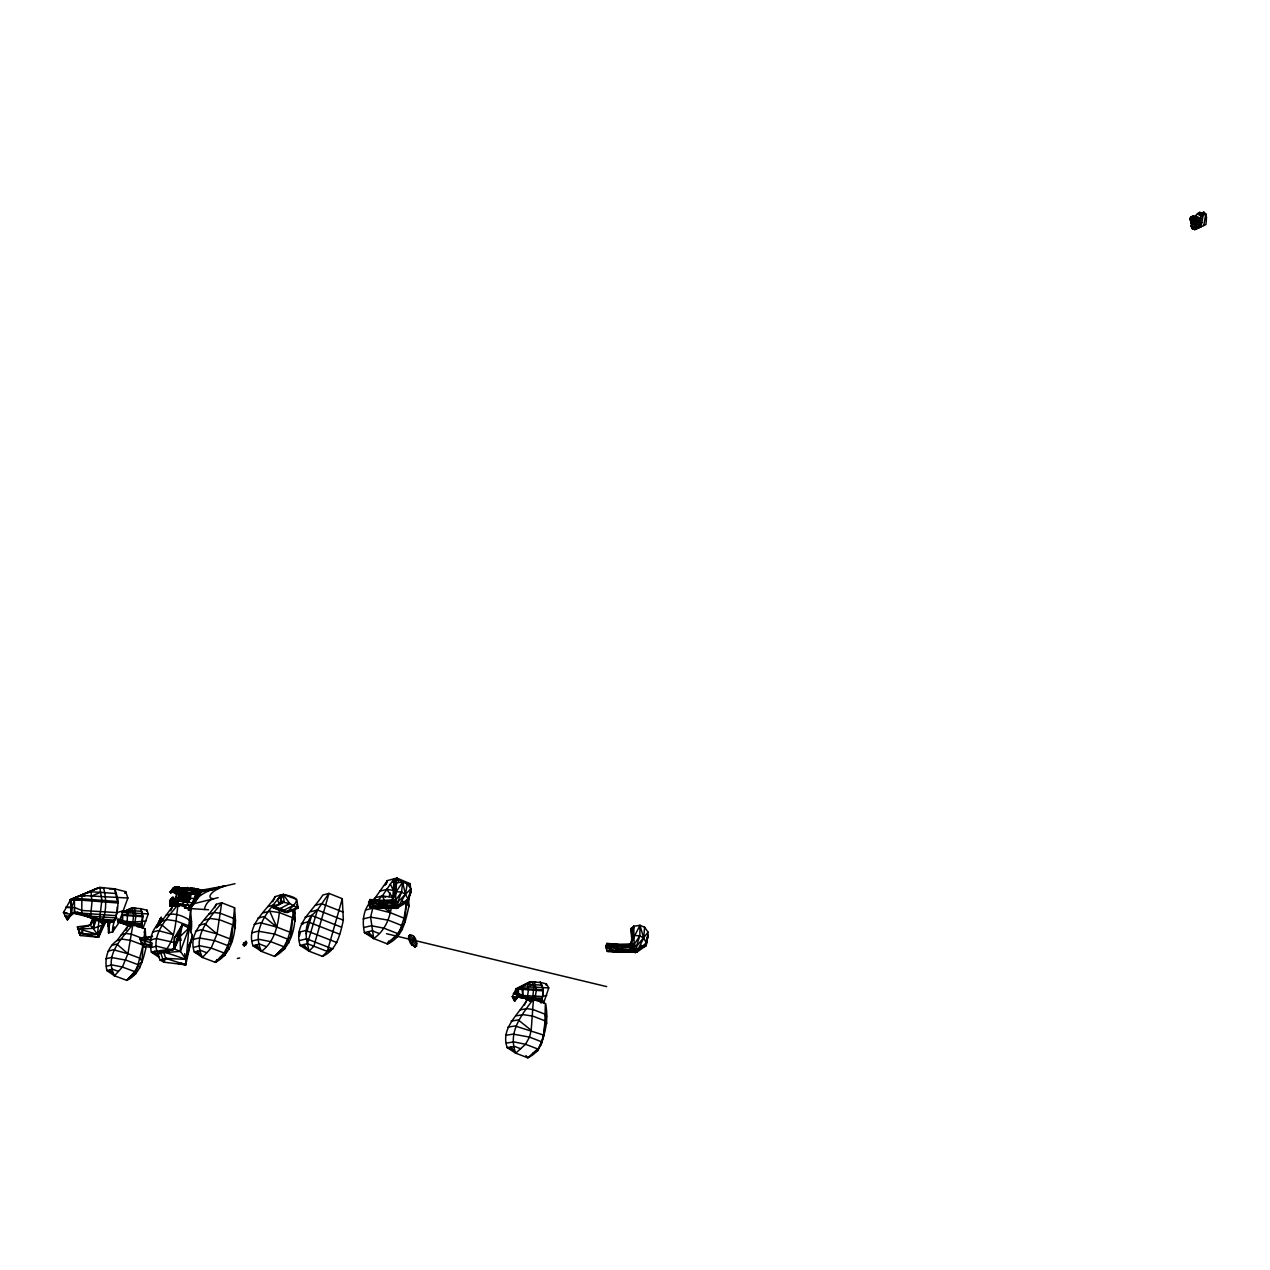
<?xml version="1.0" encoding="UTF-8"?>
<svg xmlns="http://www.w3.org/2000/svg" width="1270" height="1270" viewBox="0 0 1270 1270"><rect width="100%" height="100%" fill="white"/><g stroke="black" fill="none" stroke-linecap="round" stroke-linejoin="round"><path stroke-width="1.5" d="M172.117 903.081L171.434 905.351L173.149 905.272L173.815 899.62L169.989 900.827L170.275 906.081L171.434 905.351C167.799 895.477 180.753 899.89 185.182 900.398C196.866 895.032 197.358 901.24 189.738 908.764L188.357 908.749L188.706 907.399M173.117 890.032L170.418 892.238L174.498 887.254L178.689 886.841C184.594 892.048 193.802 888.047 200.454 892.604L200.215 894.524L189.833 908.558L200.215 894.524L201.105 890.27L225.393 885.904A14.24 4.953 -21.7 0 0 211.503 893.413A14.24 4.953 -21.7 0 0 213.566 898.779A9.842 6.556 -58.9 0 0 204.406 909.558M171.736 898.477L170.069 900.557L170.275 906.081L176.197 905.796L179.737 898.938L174.8 899.985M343.344 920.163L342.281 898.684L328.962 893.397L322.802 895.032C313.055 910.86 293.021 924.084 300.196 945.388L309.023 951.182L322.437 956.358C337.074 950.008 340.201 934.053 343.344 920.163L317.436 909.987L310.912 911.654M542.719 992.838L542.703 996.537L539.686 1001.744M522.954 987.314L520.287 986.933L533.765 987.139L532.273 981.646L515.89 989.012L516.89 997.998L514.636 1000.982L512.35 996.728L516.001 989.06L528.796 982.281L540.369 982.345L543.131 989.901M294.83 908.383C296.227 926.036 291.719 947.658 274.622 956.421L261.445 951.373L252.92 945.721C245.92 924.846 265.684 912.019 275.288 896.572L283.258 894.397L296.735 899.446L298.117 908.129L287.337 912.606L273.161 907.685L281.956 901.922L289.719 903.541L298.117 908.129L296.799 907.637L297.99 907.336L285.29 912.431L273.161 907.685L284.147 902.113L283.258 894.397C302.53 898.525 297.624 900.89 287.226 911.939L272.986 906.986L280.241 908.51L287.226 911.939L275.019 907.161M235.49 920.559C234.998 936.196 230.695 954.77 215.328 962.342L202.438 957.453L194.278 951.976C187.5 931.609 206.931 919.274 216.313 904.288L221.726 902.779L234.537 907.748L235.49 920.559L233.426 918.321L220.567 913.352L214.63 912.495L209.042 914.035M192.008 903.446L192.85 902.208C187.912 911.765 194.008 922.639 190.452 932.482M410.131 883.682L407.305 883.904L402.638 882.015L396.367 882.904L393.875 884.968L393.732 895.763L390.922 902.176L392.192 905.669L396.653 908.383L398.589 905.986L397.51 902.446L392.811 899.747L380.619 900.7L377.825 907.891L380.73 901.922L390.922 902.176C396.954 895.493 390.938 885.142 396.843 878.078L410.131 883.682L411.004 891.873L407.845 901.652L396.653 908.383L377.825 907.891L369.554 906.478L368.649 903.78L368.697 901.7L370.522 899.859L391.858 900.97L398.589 905.986L398.177 907.764L370.38 907.494L369.602 903.24M524.478 1004.967L526.939 1000.014C518.255 1015.047 500.443 1027.954 507.127 1047.591L515.715 1053.163L527.796 1057.799C548.624 1048.147 544.005 1022.382 545.481 1003.602L533.479 998.887L530.209 999.458M645.636 941.991L648.144 935.355L646.351 942.927L637.508 950.214L606.822 950.547L607.631 951.579L615.585 952.04L637.064 952.024L646.128 945.61L648.097 932.18L644.604 927.227L640.001 925.338L629.19 946.229L630.634 949.817L635.429 952.643L637.508 950.214L636.349 946.579L639.842 935.768L640.001 925.338L633.762 926.274L631.253 928.402L631.793 939.594L631.238 943.753L629.19 946.229L618.49 945.912L615.807 952.087L606.822 950.547L605.822 945.626L607.409 943.673L630.222 944.991L637.508 950.214L637.064 952.024L615.807 952.087L618.553 944.69L606.774 943.308M117.157 906.971C118.062 915.718 111.982 923.052 112.554 931.862L108.553 932.99L109.855 921.575M117.284 900.176L114.506 888.825L99.822 887.412L70.374 899.589L70.009 902.589M146.082 920.925C137.255 922.163 126.984 922.48 118.38 919.528L122.158 921.21L118.364 922.147L141.748 923.846L143.05 928.132L148.288 913.908L122.46 912.495L132.493 907.939L140.732 908.701C143.177 914.4 143.573 922.242 139.954 927.195M370.38 906.907L371.221 907.351L369.554 906.478L398.589 905.986L408.035 899.033L411.004 891.873L409.448 895.048M370.507 900.446L380.952 900.763L377.825 907.891M648.097 932.18L636.349 946.579L634.159 944.435L633.762 926.274L632.555 928.941L631.253 928.402L631.793 939.594L633.762 926.274M398.589 905.986L405.4 894.366L407.305 883.904L410.908 888.778L397.51 902.446L378.619 903.986L368.697 901.7L379.555 902.049L395.478 900.382L396.843 878.078L387.366 880.586L375.269 897.731L371.666 901.144M174.323 901.446L179.737 898.938L178.118 899.525C172.672 898.239 167.926 899.89 170.275 906.081L172.006 906.304M170.704 891.397L170.37 892.445L176.212 888.682L176.657 887.206L178.689 886.841L178.26 890.921L173.339 891.365L176.657 887.206C179.483 885.444 180.213 889.365 178.832 891.08L176.228 890.016L170.418 891.746C171.021 894.001 175.752 890.572 176.768 889.159L176.657 887.206L174.498 887.254L170.402 892.429L176.228 890.016L185.388 893.651L196.136 894.032L199.295 895.461L194.119 903.637L192.405 904.43L196.39 897.874L192.278 904.621M71.93 913.749L74.517 912.622L116.237 915.686L113.982 921.385L110.252 922.465L109.601 921.194L108.537 933.037L107.918 921.353M174.244 889.746L173.339 891.365L178.991 889.127L185.817 892.572L196.691 892.874L200.215 894.524M617.22 947.118L615.807 952.087M174.038 948.865L174.466 937.704L182.293 924.687L188.928 928.053L192.389 935.371L185.69 964.851L163.814 962.168L159.925 959.961L158.036 954.183L160.036 950.611L174.244 948.976L180.403 951.436L186.134 959.39L185.69 964.851L178.324 963.454M393.732 895.763L393.875 884.968L395.192 885.507L396.367 882.904L392.811 899.747L395.43 902.764M1195.657 223.965L1194.975 227.711L1192.498 228.886L1190.99 225.838L1191.514 223.187L1194.562 224.98L1197.277 221.853L1194.879 223.377L1191.546 223.536L1190.514 219.218L1193.26 216.075L1196.118 216.741M613.489 944.737L618.76 944.737L618.728 945.69L618.76 944.737L606.631 943.832L618.553 944.69L617.347 949.007L632.047 949.325L635.429 952.643M68.802 917.829L66.278 917.543L65.151 915.813L67.294 919.718L71.453 914.733L71.771 907.478L70.374 899.589L99.822 887.412L101.854 900.319L99.584 918.924L95.742 920.051L88.201 916.765L72.962 913.098L83.233 914.321M159.925 959.961L165.751 958.39L185.69 964.851L185.849 961.12M197.31 896.382L199.295 895.461L195.469 899.493L198.136 893.635L197.834 889.016L178.213 887.635C184.563 891.826 194.072 889.651 199.993 893.556M177.181 890.778L179.737 891.286L180.88 888.063L191.5 888.413L200.755 891.603L234.982 883.698M178.467 899.033L178.61 896.303L177.149 898.985L179.372 899.192L178.61 896.303L179.372 899.192M122.19 914.844L122.412 922.56L121.015 922.957L130.175 926.29M137.303 926.751L140.462 927.052L142.732 916.702L122.841 915.305L122.523 920.925L118.681 919.369M82.645 914.495L79.343 914.114L81.756 913.384L81.883 895.477L127.889 898.017L118.539 923.306L112.554 931.862M177.435 891.588L176.482 894.159L179.356 892.858L177.8 891.143L179.657 891.857L174.45 892.842L174.911 891.54L174.45 892.842L178.705 891.635L176.847 890.921L174.974 892.27L171.894 889.921L172.895 888.698L172.784 891.064L170.418 892.016L172.26 891.207C176.736 895.096 183.578 898.382 189.024 894.62L185.293 894.382L185.896 892.461L185.293 894.382L193.389 893.953L193.961 891.111L192.516 887.936L200.93 890.556M132.937 974.439L126.794 980.361L134.731 971.629L138.335 964.771L141.986 961.771L143.018 945.055L130.746 940.419L122.142 939.117L117.11 940.499C107.299 947.039 104.203 959.596 106.95 970.613L114.49 975.804L126.794 980.361C139.668 974.519 142.891 960.485 145.923 948.087L143.018 945.055L135.715 973.757L130.762 976.011M376.444 901.605L382.318 895.937L394.017 878.824C392.557 899.922 393.097 925.036 373.682 938.546L364.411 932.593C362.283 922.607 362.871 911.828 369.252 903.414M529.749 1000.76L531.781 1000.411L522.589 997.125L522.954 989.52L515.89 989.012L515.985 992.314M188.357 929.608L190.659 909.225L178.133 904.399L175.593 905.129M408.718 935.958L408.527 938.609L410.623 943.737L415.131 947.102L416.544 946.007L416.75 943.388L415.385 938.403L413.242 935.657L410.099 934.847L408.718 935.958L416.544 946.007M216.964 959.58L215.328 962.342L224.123 952.992L227.981 945.69L231.378 942.594L234.537 907.748M243.316 944.229L244.126 945.959L246.062 944.61L246.174 941.308L243.316 944.229L246.666 943.404M402.526 902.303L405.527 902.97L407.845 901.652L410.908 888.778M281.146 949.96L274.622 956.421L283.924 946.753L287.957 939.213L291.1 936.053L293.227 911.019L289.941 909.733M1192.101 220.535L1190.974 221.059L1190.196 219.504L1191.26 218.392L1191.546 223.536L1192.959 222.869L1191.101 221.615L1190.514 219.218L1191.863 216.503L1193.276 217.138L1190.038 218.297L1191.546 223.536L1191.816 222.028M532.717 1053.37L537.48 1050.941C544.878 1036.622 549.116 1019.969 545.481 1003.602M637.508 950.214L643.699 938.149L644.604 927.227M158.036 954.183L174.244 948.976L180.165 936.498L188.928 928.053L186.134 959.39L165.751 958.39L163.814 962.168L160.036 950.611L186.134 959.39L190.96 941.26L188.182 946.452M388.826 940.959L387.413 943.943L397.748 933.625L404.733 922.369L406.448 902.859L408.829 906.542C405.67 920.877 402.59 937.45 387.413 943.943L373.682 938.546L371.03 935.18M121.015 922.957L127.111 924.115L127.603 910.415L132.493 907.939L133.683 915.21L132.398 925.671L118.364 922.147M280.257 904.065L281.099 894.985L279.638 895.382M109.331 888.921L114.506 888.825C119.412 899.144 118.681 911.162 113.982 921.385C100.219 921.655 88.122 913.638 74.517 912.622L69.755 916.384M176.927 887.254L176.8 888.54L177.07 886.809L180.88 888.063L180.546 891.445L178.641 891.667L180.737 890.54L180.991 892.889L179.483 891.175L181.404 891.556M174.323 949.134L174.657 945.594M208.582 909.78L184.753 908.193L190.23 898.7L191.945 890.619L191.5 888.413L190.77 887.809L190.436 888.841M397.51 902.446L401.59 892.032L402.638 882.015L396.843 878.078L395.034 884.396M543.242 1038.209L545.036 1020.858L532.971 1016.143L523.351 1014.666L516.414 1015.794M174.784 943.753L174.244 948.976L168.831 950.706M180.991 892.889L182.42 892.397L182.943 888.476L179.737 888.032M539.178 982.567L540.369 982.345C544.243 988.171 544.084 995.775 540.385 1001.617L542.1 998.331L518.525 996.712L515.541 998.172L514.509 1000.935L518.525 996.712L522.208 995.696L522.24 997.188L531.781 1000.411M99.092 919.369L97.457 934.434L98.584 937.244L80.343 935.53L77.438 926.846L90.122 925.163L92.154 922.623M279.717 909.209C278.209 924.782 274.876 941.483 261.445 951.373L256.302 944.896M77.914 911.812L74.517 912.622L74.422 898.223L98.6 887.809L103.505 887.666C106.378 898.398 106.68 909.844 102.711 920.353L99.362 921.322L95.742 920.051L103.743 920.48M160.337 923.274L162.131 920.432L161.131 917.48L156.258 927.402L161.131 917.48L162.703 920.194M94.297 919.147L93.234 928.386L97.457 934.434L105.743 920.877M181.166 940.308L179.022 932.894L174.244 948.976L174.466 937.704L179.022 932.894L182.293 924.687L179.483 940.149M70.231 902.668L70.596 899.668L63.5 912.527L67.516 919.797L70.675 913.336M541.226 1044.908L543.29 1034.971L515.112 1025.985L507.905 1027.112M531.193 1030.287L533.479 998.887C521.684 1015.032 507.54 1031.859 515.715 1053.163L525.526 1044.273L529.511 1037.114L531.193 1030.287L518.255 1019.937L511.175 1021.064M144.113 937.26L145.193 928.926L132.969 924.274L130.588 924.957M178.498 887.539L174.498 887.254L173.355 888.174L177.07 886.809L176.8 888.54L176.895 887.27L175.673 887.016L176.975 888.889L177.038 886.809L174.498 887.254L170.434 891.683L171.466 892.08L173.514 888L179.483 887.952M525.383 997.474L518.525 996.712L518.271 988.219L531.304 981.821L536.162 982.281M1193.943 217.519L1192.832 223.568L1191.181 221.821L1193.26 216.075L1200.499 220.345M171.291 890.635L170.815 892.699L173.069 889.81L170.815 892.699L173.466 888.889M178.53 934.339L182.293 924.687L177.943 933.339M157.972 925.036L161.131 917.48L158.242 925.878M529.479 1000.808L525.574 998.966L525.701 997.839L517.287 996.934L527.145 998.696L528.415 990.124L527.51 984.313L524.447 984.869M406.448 902.859L404.066 918.178L398.018 936.228L392.573 938.8M72.628 900.287L72.882 898.715L96.647 888.428M171.799 900.843L172.037 899.35L171.736 901.684M1199.166 227.711L1201.849 213.106L1203.722 212.201L1205.833 214.011L1206.5 217.456L1205.944 224.536L1194.53 229.886L1201.769 222.536M369.824 899.477L380.619 900.7L377.492 907.828L380.952 900.763L369.665 899.985L380.619 900.7L380.73 901.922L380.952 900.763M94.79 919.591L93.234 928.386L77.549 929.1M263.541 912.797L269.7 911.162L279.368 912.558L292.513 917.686L289.925 932.18L284.543 949.166L279.273 951.595M1197.658 228.425L1198.054 226.203M1203.722 225.568L1205.833 214.011L1201.277 216.17L1197.419 213.9L1195.562 215.63L1195.054 218.964L1197.324 223.917L1199.578 225.25M1191.514 217.44L1190.625 217.519L1192.149 217.138L1190.625 217.519L1190.609 220.186M1192.705 216.789L1190.641 219.678L1191.133 222.853L1192.832 223.568L1191.133 222.853L1190.514 219.218L1190.974 221.059L1190.736 219.123L1192.054 218.091L1190.419 218.503M1190.038 218.297L1194.879 223.377L1191.181 221.821L1190.641 219.837L1192.609 216.964L1195.737 218.805L1193.768 228.933L1190.99 225.838L1192.498 228.886L1192.863 226.933L1191.863 228.076M1195.927 229.235L1196.927 223.742M1201.039 226.838L1203.722 212.201M204.772 920.036L210.487 918.48L219.758 919.829L232.632 924.798L229.949 938.863L224.901 955.31L219.71 957.675M182.467 891.54L180.578 895.779L185.325 896.303L186.484 893.302L188.039 893.937M231.378 942.594L229.949 938.863L217.043 933.91L221.726 902.779C209.359 918.591 191.849 935.657 202.438 957.453L211.185 948.071L217.043 933.91L204.883 923.703L199.057 925.259M179.022 932.894L174.244 948.976L182.293 924.687L177.419 936.831L180.165 936.498L180.403 951.436L163.862 952.611L165.751 958.39L169.545 958.945M640.715 946.277L643.763 946.96L646.128 945.61L648.144 935.355M175.181 889.984L173.99 892.508L176.244 890.699L175.641 892.556L177.292 890.587M514.731 993.331L513.477 993.6L517.049 993.712L515.89 989.012L529.749 982.107L534.368 981.774L536.385 990.473L534.448 1000.442M187.928 929.196L188.611 925.782L176.038 920.956L167.1 919.655L161.734 921.147C151.654 927.894 148.574 940.832 151.4 952.151L159.242 957.469C148.653 936.276 166.116 919.718 178.133 904.399C175.625 920.02 175.927 937.863 165.481 950.643M184.023 892.286L183.451 894.159L185.388 893.651L185.976 888.667L182.404 888.301L182.102 889.286M176.498 904.812L176.197 905.796L173.149 905.272C176.768 896.414 168.672 898.319 170.275 906.081L174.625 905.843L174.911 904.859L174.482 905.875L171.434 905.351M141.986 961.771L140.256 958.342L127.937 953.722L132.969 924.274C121.364 939.133 103.886 955.231 114.49 975.804L122.396 967.041L127.937 953.722L116.761 944.054L111.633 945.436M93.948 925.02L93.234 928.386L103.124 924.925L102.505 921.179M1191.466 220.266L1190.196 219.504L1191.863 216.503L1190.625 217.519L1192.149 217.138M181.404 899.747L182.039 896.826L180.181 898.938L181.404 899.747L185.182 900.398L190.23 898.7L187.357 893.794L187.388 887.539L187.023 888.746M183.785 900.335L184.42 897.414L182.562 899.509L184.499 900.097L184.42 897.414L183.61 899.97M180.864 893.969L178.816 895.572L180.546 895.001L181.404 892.159L179.784 892.635L179.054 894.572L176.768 893.254L179.356 892.842L180.007 890.73L179.34 892.858L177.816 891.143M618.553 944.69L615.585 952.04L618.76 944.737M107.791 926.211L108.569 922.782M134.35 925.83L135.906 916.273L134.556 908.066L130.667 908.479L122.793 912.209M404.733 922.369L404.066 918.178L390.319 912.701L372.793 908.193L370.602 917.115L373.682 938.546L368.284 931.688M192.389 935.371L186.134 959.39L184.642 953.659M541.417 1002.205L541.734 1000.982L541.068 1003.125M541.877 998.363L543.719 1002.871L548.767 987.885L546.354 983.901L540.369 982.345M193.881 890.206L194.453 888.349L195.882 892.905L194.072 898.795L190.992 905.526L188.389 908.288L184.753 908.193L187.15 908.24M141.573 923.893L140.462 927.052M171.498 902.827L171.72 900.16M171.91 890.699L174.974 892.27L171.958 892.175M389.08 896.588L390.112 892.874M393.049 882.317L394.017 878.824M195.77 888.921L194.008 889.714M342.281 898.684L327.295 951.405L322.437 956.358M394.16 887.428L393.319 890.333L386.636 889.429L379.73 891.207M170.736 904.542L170.275 906.081L170.339 900.287L173.672 899.287L173.164 901.001L174.45 902.795L185.341 905.081M180.118 890L179.483 891.175L182.689 891.492M280.146 898.271L281.099 894.985L277.511 899.985L279.448 904.399M172.037 903.764L171.577 905.304L171.291 900.001L179.737 898.938M170.513 902.446L170.498 900.922L169.767 902.208M172.085 902.43L171.767 899.382L178.006 899.827M171.831 901.652L184.499 900.097L182.562 899.509M176.387 899.874L174.18 899.7M189.802 908.558L192.183 905.843C189.008 905.7 189.484 911.574 192.119 905.954C188.531 908.066 190.675 908.526 192.119 904.907L189.928 908.463C194.215 903.24 198.104 895.35 195.85 888.603M170.529 901.144L172.387 899.779L170.498 900.16L170.894 903.192L170.275 902.541M175.562 892.08L178.07 893.747L178.467 892.429L175.562 892.08L176.847 890.921L175.641 892.556L176.292 890.54M188.262 898.382L190.167 895.096L180.53 895.048L182.054 895.223M306.197 933.815L311.674 915.479L317.436 909.987L328.962 893.397L313.865 946.213L309.023 951.182L303.784 944.547M307.451 948.976L309.023 951.182L307.388 943.705L317.436 909.987M386.318 884.079L387.366 880.586L385 885.428M171.18 892.302L172.895 888.698L171.275 892M172.91 889.937L173.498 888L177.863 888.587L178.387 886.873L178.657 887.968M175.292 888.174L173.688 888.095L175.165 888.635M175.53 888.381L173.688 888.095M178.07 893.747L178.911 890.984M185.658 893.191L189.135 894.636L181.785 894.175L182.547 891.699L180.53 895.048L181.642 890.762M181.499 899.319L180.578 895.779L182.388 895.175L182.975 893.254L181.261 892.604M182.959 893.318L182.388 895.175M188.5 893.572L187.944 895.429M200.454 892.604L200.993 890.333L199.977 892M299.244 936.355L300.339 932.72L298.958 932.196L305.895 930.497L336.915 942.562M176.832 887.492L176.387 888.937L177.07 886.809L179.149 887.428M188.754 907.145L188.389 908.288L189.738 908.764L190.436 907.748M193.453 903.446L193.85 902.081M244.364 945.912L245.729 941.419M170.926 901.081L170.212 901.843L171.958 899.366M173.45 901.605L174.99 899.366L176.752 899.684M173.625 903.716L173.149 905.272L176.197 905.796M186.912 889.095L187.388 887.539M197.564 889.857L197.834 889.016C206.915 892.445 216.344 887.428 225.393 885.904M144.129 932.434L145.193 928.926L145.796 937.546M175.244 890.318L174.752 891.937L170.561 891.731M178.244 888.317L178.689 886.841M173.514 905.986L172.053 906.145M176.657 887.206L179.816 887.793M184.975 894.366L183.436 894.207L184.039 892.223M173.339 891.365L173.609 890.524M176.339 888.254L173.355 891.143L174.419 891.207M175.006 888.603L175.72 887.73L175.26 889.73L174.323 889.651M173.053 890.191L172.482 892.032M174.974 890.222L173.609 892.302L173.99 890.619L172.355 890.476M170.831 892.175L172.26 891.207L174.974 892.27L175.546 890.429L174.768 891.857L173.657 891.111L174.974 892.27L175.577 890.429M174.689 900.62L176.879 893.635M175.498 899.7L176.308 897.128L174.228 899.35L176.355 900.176L176.308 897.128L173.149 905.272L175.308 901.097L178.022 898.874M179.768 899.144L181.959 892.127M181.229 899.398L182.039 896.826L182.118 899.509L180.181 898.938M182.991 897.763L184.198 894.81L188.595 895.239L187.516 896.541L183.483 896.175L185.88 895.398M184.134 900.208L186.42 892.874M171.339 900.081L172.148 897.525L172.577 900.493L170.323 899.97L172.148 897.525L171.132 899.779M175.927 891L176.228 890.016L173.355 891.143M112.808 932.021L114.411 926.973M173.768 891.302L176.228 890.016M141.764 926.433L141.478 927.608M394.033 888.111L393.319 890.333L390.334 884.126M183.436 894.207L184.848 894.35M527.606 997.506L526.971 998.712L532.527 1000.284L533.749 987.076L542.719 987.631L543.306 990.886L518.509 989.06L516.652 993.727L518.89 993.95L516.652 993.727L518.509 993.965L518.525 996.712M1192.879 218.202L1190.641 219.837L1193.26 216.075L1194.102 216.694M96.441 919.147L93.234 928.386L90.122 925.163L86.535 926.29M188.833 910.399L190.373 906.399M180.403 951.436L188.928 928.053M95.012 936.562L98.584 937.244L103.124 924.925L99.266 920.496M516.271 998.109L512.35 996.728L516.128 997.125L514.636 1000.982L515.652 998.204M640.763 945.118L643.763 946.96L646.351 942.927L643.699 938.149L639.842 935.768L634.333 935.514L631.238 943.753L634.111 946.864M173.022 899.906L174.371 900.875L173.815 902.351L175.308 901.097M117.332 897.525L117.967 902.986L74.692 899.636L71.549 907.399L71.231 914.654L71.183 905.097M187.357 907.669L188.452 908.129L191.373 904.796M189.802 908.606L190.77 906.256M191.04 905.589L192.167 905.034M172.355 900.366L173.418 897.826M188.754 946.61L190.96 941.26M193.85 892.858L193.389 893.953L191.595 892.635M402.574 901.176L405.527 902.97L408.035 899.033L405.4 894.366L402.638 882.015L396.192 891.778L392.811 899.747L396.494 901.414L393.208 906.701L379.095 905.891L379.079 903.018M414.306 937.038L411.686 945.102M93.44 917.48L90.122 925.163L78.74 928.767L77.438 926.846L80.343 935.53L78.74 928.767L97.457 934.434L78.994 933.45M162.131 920.432L157.004 926.957L161.131 917.48L156.4 927.798M172.101 899.541C169.37 901.589 176.276 900.366 173.022 897.191L170.291 900.636L171.91 899.779L170.18 900.398L172.355 899.795M157.004 926.957L158.401 923.957L156.258 927.402L161.131 917.48M537.48 1050.941L541.607 1041.781L529.511 1037.114L513.27 1034.129L505.873 1035.24M93.266 918.274L90.122 925.163L93.662 919.893M93.266 918.416L90.122 925.163L93.647 919.099M83.026 930.846L80.185 933.117L98.584 937.244L105.87 921.655M1191.546 223.536L1190.641 219.678L1191.149 218.773L1192.593 219.615M125.936 930.37L127.46 927.211M170.688 910.765L172.26 907.494M214.694 907.653L216.313 904.288M272.748 901.779L275.288 896.572M1195.737 218.805L1193.514 219.853L1191.704 218.551L1193.26 216.075M157.051 926.544L158.401 923.957M67.516 919.797L69.913 915.003L67.294 919.718L68.564 917.797M185.182 900.398L181.642 905.431M341.471 927.163L311.674 915.479C305.546 923.655 305.165 934.085 307.388 943.705L327.295 951.405L332.645 948.912L306.626 938.816L299.529 940.514M199.866 892.461L201.105 890.27M1191.704 218.551L1192.609 216.964M514.509 1000.935L516.16 998.061M196.596 898.239L189.738 908.764M1191.149 218.773L1190.196 219.504L1191.371 220.758L1190.196 219.504L1190.974 218.186M188.674 908.447L189.055 907.828M396.192 891.778L394.954 893.778L393.875 893.112L396.192 891.778L401.59 892.032L405.4 894.366M158.02 924.687L156.258 927.402L158.48 924.862M193.611 903.462L196.564 899.906L194.58 900.843M636.349 946.579L616.775 948.103L605.822 945.626L617.649 946.118L634.159 944.435L639.842 935.768M261.445 951.373C250.984 928.91 268.351 911.352 281.099 894.985M180.673 891.35L179.784 892.635L181.546 892.842M100.901 928.021L103.124 924.925M161.734 921.147L173.053 905.859M117.11 940.499L128.222 925.624M395.478 900.382L401.59 892.032M1197.419 213.9L1199.69 212.328L1201.849 213.106L1200.261 214.265L1204.039 212.471M172.323 889.476L173.228 888.889M185.325 896.303L187.69 895.287M188.373 908.621L189.69 907.066M172.26 899.97L171.386 899.636L172.307 899.795L173.022 897.191L171.926 899.462M387.413 943.943L391.446 939.848M190.055 908.272L192.357 905.97L191.31 906.224M182.975 893.254L189.928 895.763L184.944 900.351L186.007 899.62L182.88 900.7L186.023 899.604L189.77 896.112L185.976 899.62L182.991 900.668L186.118 899.525M215.328 962.342L217.884 959.834M186.023 899.604L189.96 897.334M188.5 900.112L189.802 898.906L187.468 897.255L188.865 899.462M170.751 892.445L172.26 891.207M145.685 941.943L141.668 944.451L140.192 937.958L152.479 936.403L140.256 940.229L140.224 938.038L143.05 946.499L150.876 947.229M171.799 899.366L173.387 899.477M189.23 895.509L190.325 894.683M179.657 891.857L174.847 893.143L176.72 891.365M170.148 901.319L171.466 900.541L172.212 902.399M170.053 900.763L172.244 900.303M170.212 901.843L171.863 901.24M175.085 899.414L176.673 899.716M634.333 935.514L631.968 936.879L631.238 943.753L635.254 945.499L631.714 950.897L616.918 950.008M280.241 908.51L289.719 903.541L283.258 894.397L280.591 900.414L282.146 902.684L280.591 900.414L284.147 902.113L281.956 901.922M527.987 1000.157L529.098 999.569L528.653 998.553M171.434 901.081L169.989 900.827M284.162 910.05L293.91 905.192M171.91 899.779L170.72 900.144M1195.943 217.662L1193.736 218.71L1191.149 217.138M1193.657 219.107L1195.864 218.059M1205.325 213.566L1201.42 215.424L1197.848 213.328M1197.499 220.726L1195.181 221.821L1192.228 219.726M191.103 906.542L192.357 905.97M527.812 986.869L532.987 984.599L541.782 985.187M285.29 912.431L288.75 910.923M185.737 900.255L187.547 899.62L185.658 897.35L185.737 900.255L187.547 899.62L184.166 902.351L177.482 900.208M122.142 912.59L131.794 908.145L136.779 908.637M141.716 911.336L132.969 910.717L127.064 913.051M88.201 916.765L90.17 916.162L90.789 914.13L92.027 901.573L91.361 896.096L100.616 892.35L116.046 893.54M122.46 912.495L127.603 910.415L132.969 910.717M190.643 906.542L192.119 905.954M128.603 925.639L129.921 925.147M396.653 908.383L393.509 905.161L379.571 904.938M190.436 906.478L192.183 905.843L179.784 904.288M180.911 888.333L177.578 887.031M182.07 889.397L182.88 889.111M182.912 901.192L185.96 900.144M187.468 899.636L190.23 898.7M180.038 889.286L181.102 888.921M179.054 894.572L182.705 894.144M87.217 893.032L91.075 891.81L100.616 892.35M79.216 896.318L81.883 895.477M91.916 899.89L74.438 899.716L74.422 898.223L117.253 901.509M147.241 938.038L152.479 936.403M74.692 899.636L70.374 899.589L71.199 907.51L75.073 907.701L81.947 910.479L117.062 912.606L123.936 910.495M212.757 889.587L200.311 890.841L212.757 889.587A15.415 4.858 -33.7 0 0 197.882 897.477M71.406 907.59L65.722 907.272L71.739 907.478L70.596 899.668L70.612 902.922M69.913 915.21L71.453 914.733L71.39 905.177M546.783 995.315L542.703 996.537L522.192 995.505M188.277 899.366L189.802 898.906M125.381 911.082L127.603 910.415M115.951 915.765L118.539 923.306M109.728 921.607L111.125 921.21L111.125 922.21L100.06 921.131L79.772 913.987M113.109 920.639L114.506 920.226L99.584 918.924M188.373 902.224L193.58 903.256M142.319 915.86L140.732 908.701L146.987 910.272L148.288 913.908M142.303 916.829L142.637 915.781L122.65 914.717L128.095 914.971M186.674 905.081L187.579 904.827M127.46 922.972L127 924.147L131.858 925.814L129.572 924.909L131.842 924.592L131.842 923.544M165.91 915.321C174.498 911.923 184.817 916.4 191.548 921.655M188.087 909.939L190.659 909.225M177.355 891.175L177.721 890.984M140.684 926.417L135.953 925.973M121.221 934.831L126.143 933.466L131.651 934.291L142.145 938.276M156.131 926.227L161.607 924.703L173.26 934.625L158.163 930.577L152.59 932.085M174.244 891.27L175.403 890.953M267.875 906.621L273.907 905.002L277.003 905.447M108.156 951.151L113.379 949.754L127.937 953.722M150.304 940.022L156.035 938.498L174.911 942.626M195.437 931.307L201.39 929.735L217.043 933.91M278.416 910.272L282.194 909.272M183.785 893.112L185.817 892.572M257.731 918.178L264.001 916.543L276.733 927.052L289.925 932.18L291.1 936.053M105.918 958.85L111.268 957.453L126 960.168L138.335 964.771L139.732 968.089M150.797 947.674L156.639 946.15L172.99 950.404M315.309 905.319L321.691 903.668L343.36 912.209M193.135 939.482L199.231 937.911L215.059 940.752L227.981 945.69L229.06 949.293M254.048 924.417L260.445 922.766L276.733 927.052L269.7 911.162M106.378 966.264L111.855 964.882L122.396 967.041L134.731 971.629L135.715 973.757M375.269 897.731L382.318 895.937L392.748 897.382L386.636 889.429M186.595 896.604L189.928 895.763M305.022 917.162L311.674 915.479M193.659 947.356L199.866 945.785L211.185 948.071L224.123 952.992L224.901 955.31M251.714 932.847L258.27 931.18L274.733 934.101L287.957 939.213L288.766 942.975M194.135 903.637L218.138 897.636M365.474 910.019L372.793 908.193M252.27 940.959L258.969 939.308L270.7 941.657L283.924 946.753L284.543 949.166M363.109 918.94L370.602 917.115L388.318 920.178L402.082 925.624L402.368 929.672M363.712 927.544L371.396 925.735L383.984 928.195L397.748 933.625L398.018 936.228L395.43 936.815M237.363 958.501L239.681 957.961M307.388 943.705L300.196 945.388L305.133 947.293M329.041 949.738L332.645 948.912M176.768 889.159L174.847 889.048M200.136 892.111L219.012 888.349M543.147 989.901L518.271 988.219L516.842 989.346M522.081 988.997L528.304 989.139M522.192 989.647L522.7 995.41L518.922 993.838L513.477 993.6M518.922 993.838L516.763 993.743M515.541 998.172L516.89 997.998L516.731 992.346M520.462 995.807L520.652 997.458L522.589 997.125M520.652 997.458L525.701 997.839M539.639 999.855L541.258 999.569L527.145 998.696L531.749 999.125M540.687 1000.966L536.035 1000.569M520.303 1009.793L527.082 1008.666L533.241 1009.602L545.29 1014.301L546.624 1016.302M199.279 891.381L210.487 889.635M506.476 1043.035L514.033 1041.924L525.526 1044.273L537.639 1048.941L527.796 1057.799L525.939 1055.56M182.197 892.826L189.151 894.223L184.261 892.35M368.697 901.7L380.619 900.7M605.822 945.626L631.238 943.753L634.159 944.435M189.198 901.986L184.166 902.351L186.96 902.271M177.149 898.985L178.88 898.906M152.067 939.641L141.557 939.927L140.192 937.958L143.05 946.499M195.358 894.048L191.484 893.842M180.8 894.778L184.198 894.81L185.134 896.398L185.515 895.302L180.927 893.715M174.45 902.795L177.943 903.16M378.619 903.986L368.649 903.78L377.682 906.685M616.775 948.103L605.869 947.785L615.839 950.897M542.719 987.631L548.767 987.885M189.008 894.62L183.642 894.35L184.372 892L183.658 894.35L181.816 894.175M527.51 984.313L532.987 984.599M177.514 936.339L180.165 936.498L178.594 933.863M146.875 944.42L142.97 944.15L143.018 946.42M80.185 933.117L83.804 933.355M152.241 944.864L142.97 944.15L151.813 946.15M115.141 917.861L90.17 916.162L81.756 913.384M141.113 925.068L127.111 924.115L122.412 922.56M127 924.147L131.842 924.592M178.784 887.952L180.8 888.127M613.473 945.213L616.982 945.531M81.312 895.652L84.836 895.985M113.109 921.639L102.013 920.544L94.567 917.575M125.381 922.957L122.158 922.639L122.158 921.036L118.348 919.48L122.158 921.21M124.476 923.211L121.269 922.893L130.715 926.147L126.095 924.417L129.175 924.75M125.92 910.907L129.095 911.241M188.119 905.24L190.992 905.526M528.701 999.236L521.002 997.394L520.954 995.728M110.252 922.465L99.362 921.322L99.012 920.417M66.977 913.717L63.5 912.527L66.977 912.924M65.357 915.892L68.12 916.194M186.579 894.493L183.928 893.477L189.151 894.223L183.959 892.54M183.912 893.477L189.119 894.223M529.098 999.569L525.05 997.95M187.516 896.541L189.754 896.953M77.914 898.954L74.422 898.223L72.882 898.715L72.898 900.208M184.737 893.635L188.262 894.397L184.864 893.191M386.54 933.704L606.663 986.615M114.506 888.825L125.651 891.667L127.889 898.017M182.642 894.366L186.563 895.382L181.023 893.397M63.5 912.527L71.453 914.733M512.35 996.728L516.89 997.998M152.432 943.213L141.557 939.927L145.351 941.102M78.74 928.767L82.28 929.846M173.069 900.478L174.371 900.875M183.864 892.858L189.135 894.636M98.647 919.194L89.964 916.226L89.964 914.368M109.918 971.709L106.95 970.613L112.49 969.216L118.443 971.423M88.408 916.702L96.679 919.782M155.94 953.849L151.4 952.151L157.305 950.627L160.353 951.77M174.942 887.841L175.832 888.381L174.609 887.905M172.434 889.254L173.244 889.556M170.783 891.238L171.99 891.699M206.804 952.77L200.565 950.404L194.278 951.976L198.93 953.738M173.736 890.365L174.927 890.826M190.913 904.891L192.119 905.351M190.722 905.494L191.754 905.875M191.325 906.478L191.008 906.939M173.434 900.081L173.593 901.16M175.117 904.684L179.562 906.431M173.323 904.7L174.927 905.319M266.065 946.531L259.699 944.07L252.92 945.721L257.667 947.547M520.605 1048.734L514.779 1046.496L507.127 1047.591L511.492 1049.258M302.911 924.179L301.308 923.56L308.086 921.861L339.598 934.18M378.825 933.386L372.189 930.767L364.411 932.593L369.38 934.529M296.831 907.621L298.117 908.129L296.608 904.478M385.429 897.191L382.318 895.937L390.319 912.701L379.524 904.081M118.412 919.528L122.158 921.036M181.07 962.993L185.69 964.851M187.293 907.828L188.389 908.288M185.563 893.509L188.039 894.572M637.064 952.024L629.19 946.229L632.047 949.325M398.177 907.764L390.922 902.176L393.509 905.161M606.822 950.547L608.409 951.405L607.616 950.976M174.974 892.27L172.244 890.857L174.244 891.651M605.853 946.706L606.727 947.198M1190.196 219.504L1191.038 219.98M1196.292 221.504L1199.896 223.615M1190.641 219.678L1193.244 221.361M1199.69 212.328L1201.769 213.55M1195.562 215.63L1200.801 218.726M1195.054 218.964L1200.198 221.98M406.781 901.001L407.845 901.652M633.063 937.546L631.968 936.879L631.253 928.402M645.065 944.943L646.128 945.61M608.187 944.435L607.409 943.673L608.219 944.737M630.222 944.991L633.079 948.103M188.611 925.782L191.452 928.973L189.452 919.496M391.858 900.97L394.478 903.954M295.212 913.352L293.227 911.019L295.164 921.115L292.513 917.686M232.632 924.798L235.41 928.1L233.426 918.321M513.858 1050.941L515.715 1053.163L510.937 1047.036M109.712 969.915L114.49 975.804L112.871 972.804M154.353 951.389L159.242 957.469M197.406 951.182L202.438 957.453M393.875 884.968L394.573 885.968M1190.768 219.599L1191.53 220.79M545.036 1020.858L546.703 1023.763L545.29 1014.301M396.843 878.078L398.685 881.316M1191.514 223.187L1193.768 228.933M82.201 899.43L82.518 900.446M522.938 989.505L522.43 986.552M186.547 899.954L185.658 897.35L186.357 899.985M640.001 925.338L643.699 938.149M407.606 899.398L408.829 906.542L408.813 898.319M142.351 913.622L142.732 916.702M91.075 891.81L91.361 896.096M518.271 988.219L518.382 992.299M516.604 992.299L516.779 997.95M74.486 909.558L74.517 912.622M130.715 923.877L130.715 924.909M100.06 920.115L100.06 921.131M191.992 903.78A15.415 4.858 -33.7 0 1 193.008 902.319M546.354 983.901L546.1 984.822L546.354 983.901M243.919 943.038L243.237 945.293L246.062 944.61L246.761 942.324L243.919 943.038M171.498 890.429L170.815 892.699L171.498 890.429M146.987 910.272L146.701 911.146L146.987 910.272M125.651 891.667L125.159 893.223L125.651 891.667M188.865 907.431L188.484 908.383L188.865 907.431M515.668 998.934L513.921 999.665L513.286 998.649L515.795 998.95M410.099 934.847L408.527 938.609L415.131 947.102L416.75 943.388L410.099 934.847M93.202 918.686L90.122 925.163L93.218 918.67M173.498 888L170.418 891.746L173.514 888M174.561 905.875L171.561 904.954L174.625 905.843M527.987 999.744L525.732 998.934L530.225 1000.681L527.987 999.744M183.182 894.318L181.896 893.826L183.197 894.318M371.3 900.589L370.522 899.859L371.3 900.589M176.149 888.841L175.673 887.047L176.165 888.841"/></g></svg>
